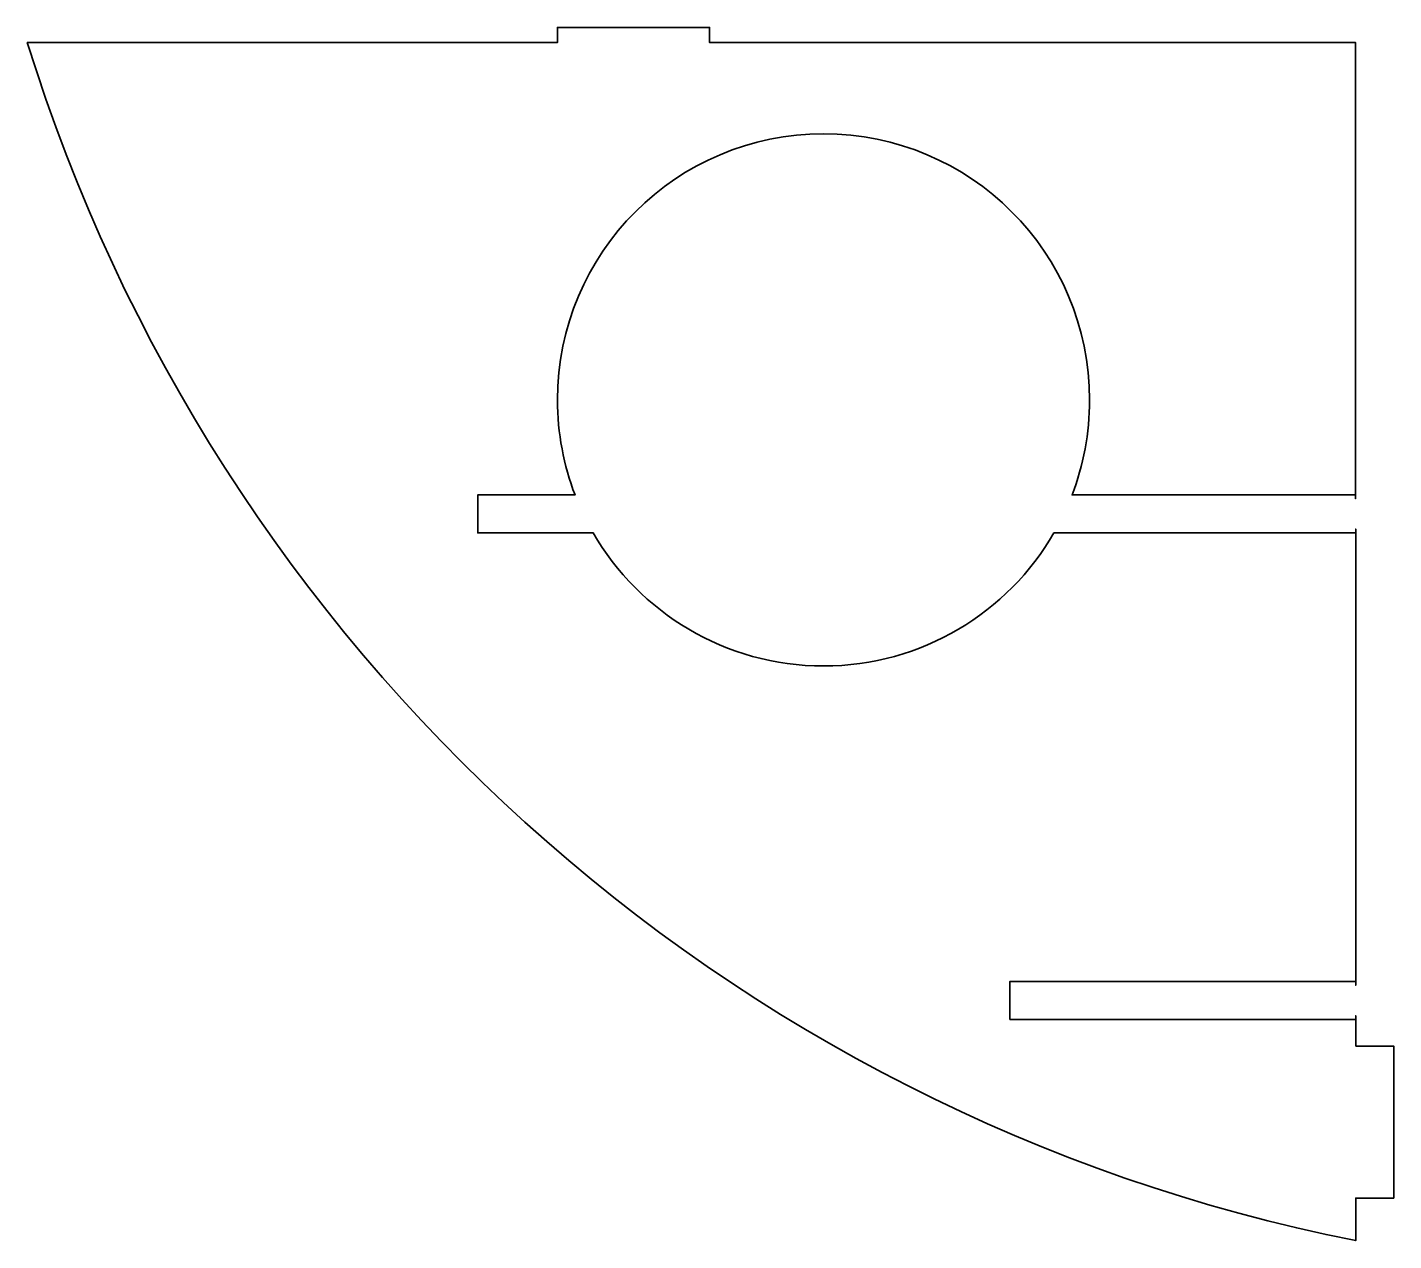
# Model space of a CAD drawing. Header units: millimetres. Extents: x 0 to 180, y 0 to 160.
import ezdxf

# ---------------------------------------------------------------- set-up
doc = ezdxf.new("R2010")
doc.units = ezdxf.units.MM
doc.header["$MEASUREMENT"] = 0
doc.layers.add('_레이어 2', color=7, linetype='Continuous', lineweight=0)

msp = doc.modelspace()

# ---------------------------------------------------------------- linework, layer by layer
at = {"layer": '_레이어 2', "color": 18, "lineweight": 35, "true_color": 0x000000}
msp.add_open_spline([(175, 25.81), (175, 25.81), (175, 29.81), (175, 29.81), (175, 29.81), (175, 29.81), (175, 29.81), (175, 29.81), (175, 29.31), (175, 29.31), (175, 29.31), (129.5, 29.31), (129.5, 29.31), (129.5, 29.31), (129.5, 34.31), (129.5, 34.31), (129.5, 34.31), (175, 34.31), (175, 34.31), (175, 34.31), (175, 33.81), (175, 33.81), (175, 33.81), (175, 33.81), (175, 33.81), (175, 33.81), (175, 93.81), (175, 93.81), (175, 93.81), (175, 93.81), (175, 93.81), (175, 93.81), (175, 93.31), (175, 93.31), (175, 93.31), (135.31, 93.31), (135.31, 93.31), (129.25, 82.85), (117.95, 75.81), (105, 75.81), (92.04, 75.81), (80.74, 82.85), (74.69, 93.31), (74.69, 93.31), (59.5, 93.31), (59.5, 93.31), (59.5, 93.31), (59.5, 98.31), (59.5, 98.31), (59.5, 98.31), (72.3, 98.31), (72.3, 98.31), (70.81, 102.19), (69.99, 106.4), (69.99, 110.81), (69.99, 130.14), (85.67, 145.81), (104.99, 145.81), (124.32, 145.81), (139.99, 130.14), (139.99, 110.81), (139.99, 106.4), (139.17, 102.19), (137.69, 98.31), (137.69, 98.31), (174.99, 98.31), (174.99, 98.31), (174.99, 98.31), (174.99, 97.81), (174.99, 97.81), (174.99, 97.81), (174.99, 97.81), (174.99, 97.81), (174.99, 97.81), (174.99, 157.81), (174.99, 157.81), (174.99, 157.81), (89.99, 157.81), (89.99, 157.81), (89.99, 157.81), (89.99, 159.81), (89.99, 159.81), (89.99, 159.81), (69.99, 159.81), (69.99, 159.81), (69.99, 159.81), (69.99, 157.81), (69.99, 157.81), (69.99, 157.81), (0.24, 157.81), (0.24, 157.81), (24.92, 77.97), (91.9, 16.7), (175, 0.22), (175, 0.22), (175, 5.81), (175, 5.81), (175, 5.81), (180, 5.81), (180, 5.81), (180, 5.81), (180, 25.81), (180, 25.81), (180, 25.81), (175, 25.81), (175, 25.81), (175, 25.81), (175, 25.81), (175, 25.81)], degree=3, knots=[0, 0, 0, 0, 1, 1, 1, 2, 2, 2, 3, 3, 3, 4, 4, 4, 5, 5, 5, 6, 6, 6, 7, 7, 7, 8, 8, 8, 9, 9, 9, 10, 10, 10, 11, 11, 11, 12, 12, 12, 13, 13, 13, 14, 14, 14, 15, 15, 15, 16, 16, 16, 17, 17, 17, 18, 18, 18, 19, 19, 19, 20, 20, 20, 21, 21, 21, 22, 22, 22, 23, 23, 23, 24, 24, 24, 25, 25, 25, 26, 26, 26, 27, 27, 27, 28, 28, 28, 29, 29, 29, 30, 30, 30, 31, 31, 31, 32, 32, 32, 33, 33, 33, 34, 34, 34, 35, 35, 35, 36, 36, 36, 36], dxfattribs=at)

doc.saveas('drawing.dxf')
